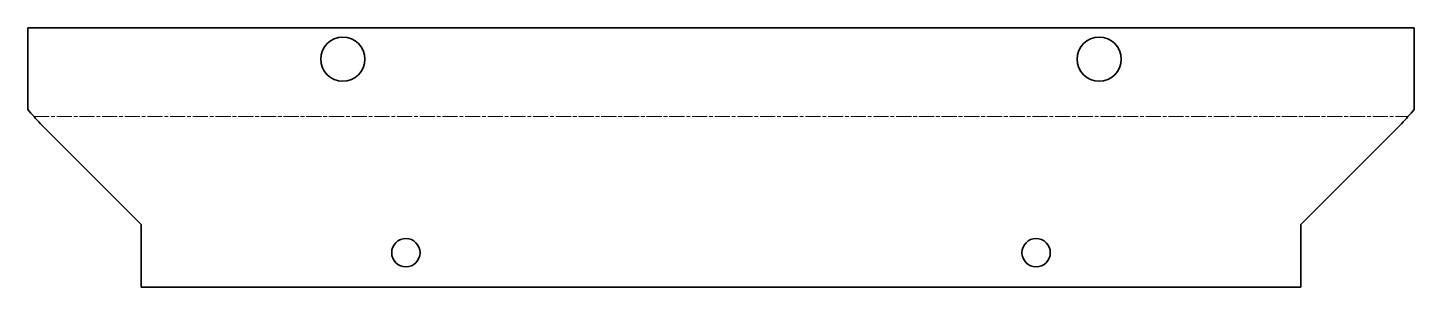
# Model space of a CAD drawing. Header units: inches. Extents: x 0 to 220, y 0 to 41.
import ezdxf

# ---------------------------------------------------------------- set-up
doc = ezdxf.new("R2010")
doc.units = ezdxf.units.IN
doc.header["$MEASUREMENT"] = 0
doc.linetypes.add('Chain', pattern=[13.68, 9.12, -1.14, 2.28, -1.14])
doc.layers.add('SIMUMAK Bend Centerline (ISO)', color=7, linetype='Chain', lineweight=9)
doc.layers.add('SIMUMAK Visible (ISO)', color=7, linetype='Continuous', lineweight=35)

# ---------------------------------------------------------------- blocks, each defined once
blk = doc.blocks.new('CD-IND-30-CSFS-02_Sheet_2_CD-IND-30-CSFS-02 (desplegada)')
at = {"layer": 'SIMUMAK Bend Centerline (ISO)', "ltscale": 0.263158}
blk.add_line((-109, 6.5), (109, 6.5), dxfattribs=at)
at = {"layer": 'SIMUMAK Visible (ISO)'}
for p, q in [((-110, 20.63), (110, 20.63)), ((-110, 7.63), (-110, 20.63)), ((110, 20.63), (110, 7.63)), ((-92, -10.63), (-108, 5.37)), ((108, 5.37), (92, -10.63)), ((-92, -20.63), (-92, -10.63)), ((92, -10.63), (92, -20.63)), ((92, -20.63), (-92, -20.63))]:
    blk.add_line(p, q, dxfattribs=at)
for centre, radius in [((-60, 15.63), 3.5), ((60, 15.63), 3.5), ((-50, -15.13), 2.25), ((50, -15.13), 2.25)]:
    blk.add_circle(centre, radius, dxfattribs=at)
for points in [[(-108, 5.37), (-108.67, 6.12), (-109.33, 6.88), (-110, 7.63)], [(110, 7.63), (109.33, 6.88), (108.67, 6.12), (108, 5.37)]]:
    blk.add_open_spline(points, degree=3, dxfattribs=at)

msp = doc.modelspace()

# ---------------------------------------------------------------- block references
msp.add_blockref('CD-IND-30-CSFS-02_Sheet_2_CD-IND-30-CSFS-02 (desplegada)', (110, 20.63))

doc.saveas('drawing.dxf')
